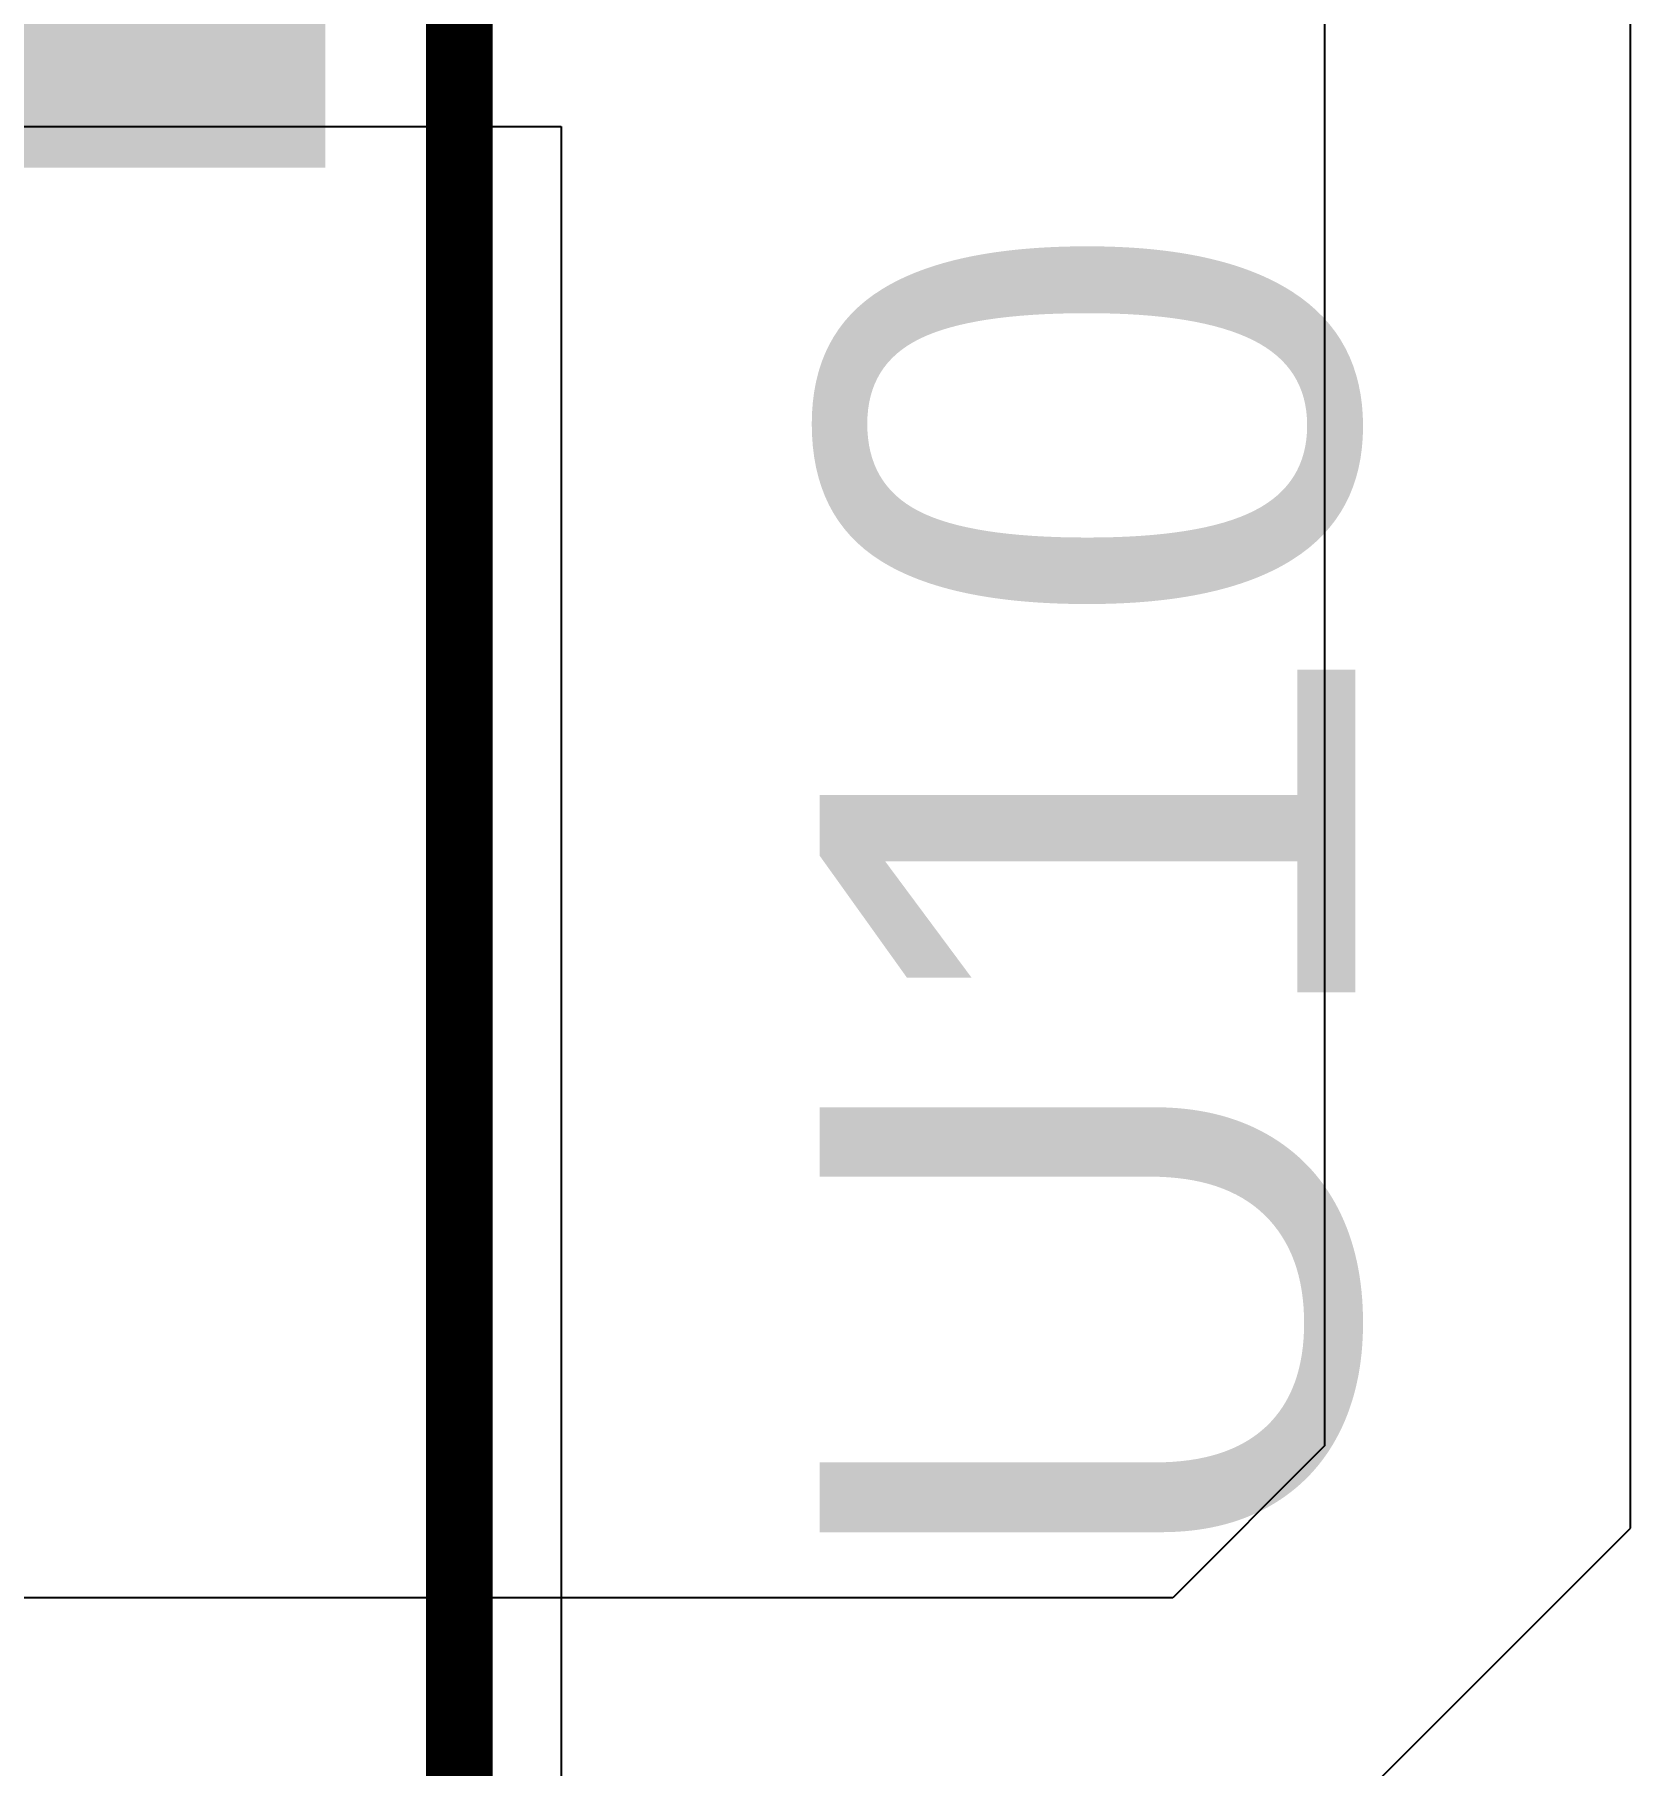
# Model space of a CAD drawing. Header units: inches. Extents: x -4 to 5258, y -4 to 5281.
# Drawn here: x 75.138 to 78.164, y 15.307 to 18.589 of the extents above; entities that cross this region are included whole.
import ezdxf

# ---------------------------------------------------------------- set-up
doc = ezdxf.new("R2010")
doc.units = ezdxf.units.IN
for name, color, linetype in [('Layer 2', 76, 'Continuous'), ('Top Layer', 1, 'Continuous'), ('Top Overlay', 2, 'Continuous')]:
    doc.layers.add(name, color=color, linetype=linetype)
doc.styles.add('Arial', font='', dxfattribs={"height": 0.2})
doc.styles.get('Arial').set_extended_font_data('Arial')

# ---------------------------------------------------------------- blocks, each defined once
blk = doc.blocks.new('SOIC_8_23')
at = {"layer": 'Top Overlay'}
blk.add_hatch(color=2, dxfattribs=at).paths.add_polyline_path([(-1.8288, 1.5748), (-1.4986, 1.5748), (-1.4986, 2.2352), (-1.8288, 2.2352)])
blk.add_lwpolyline([(1.9906, 2.4892, 0.127, 0.127, 0), (-1.9906, 2.4892, 0.127, 0.127, 0)], format="xyseb", dxfattribs=at)

msp = doc.modelspace()

# ---------------------------------------------------------------- linework, layer by layer
at = {"layer": 'Layer 2'}
for p, q in [((70.9127, 18.4147), (76.1362, 18.4147)), ((76.1362, 18.4147), (76.1362, 13.3398))]:
    msp.add_line(p, q, dxfattribs=at)
at = {"layer": 'Top Layer'}
for p, q in [((78.1642, 15.7565), (78.1642, 27.5579)), ((77.584, 27.2525), (77.584, 15.9124)), ((77.584, 15.9124), (77.2961, 15.6245)), ((77.5142, 15.1066), (78.1642, 15.7565)), ((77.2961, 15.6245), (73.6792, 15.6245))]:
    msp.add_line(p, q, dxfattribs=at)

# ---------------------------------------------------------------- block references
at = {"rotation": 270}
msp.add_blockref('SOIC_8_23', (73.4539, 16.8379), dxfattribs=at)

# ---------------------------------------------------------------- texts
at = {"layer": 'Top Overlay', "style": 'Arial'}
msp.add_text('U10', height=1.016, rotation=90, dxfattribs=at).set_placement((77.6427, 15.6394))

doc.saveas('drawing.dxf')
